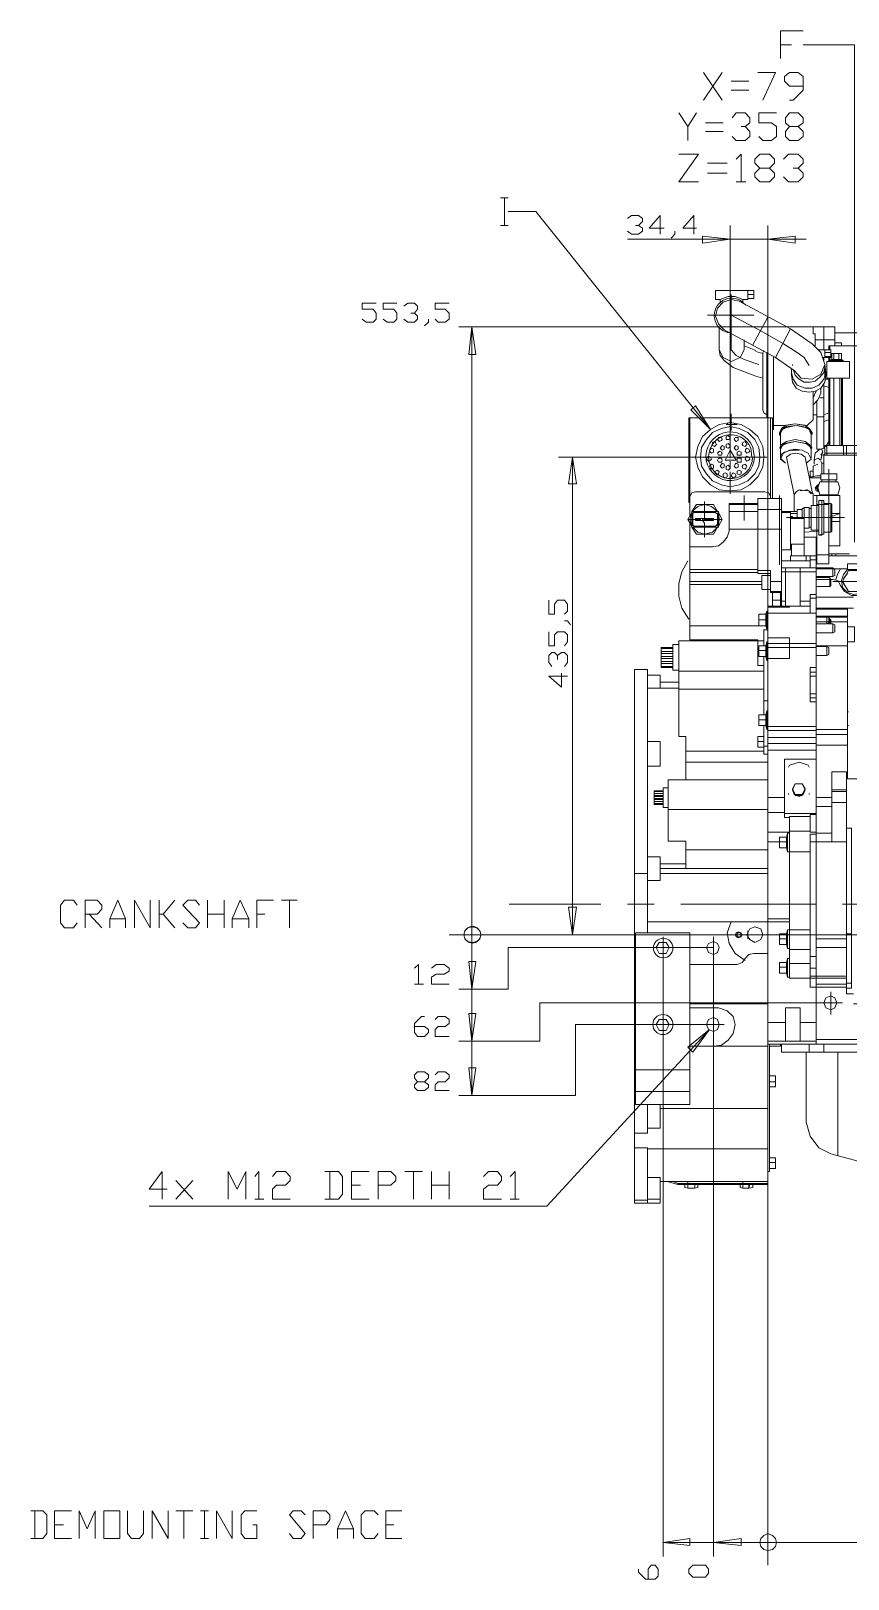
# Model space of a CAD drawing. Header units: millimetres. Extents: x 0.2 to 11.3, y 0.2 to 8.
# Drawn here: x 6.115 to 7.496, y 3.981 to 6.596 of the extents above; entities that cross this region are included whole.
import ezdxf

# ---------------------------------------------------------------- set-up
doc = ezdxf.new("R2010")
doc.units = ezdxf.units.MM
doc.layers.add('PDF_几何图形', color=7, linetype='Continuous')

msp = doc.modelspace()

# ---------------------------------------------------------------- linework, layer by layer
at = {"layer": 'PDF_几何图形', "lineweight": 13}
for points in [[(7.3817, 6.5489), (7.3817, 6.5956), (7.42, 6.5956)], [(7.4, 6.5722), (7.3817, 6.5722)], [(7.5067, 5.7322), (7.5067, 6.5722), (7.42, 6.5722)], [(7.2833, 6.5256), (7.2517, 6.4789)], [(7.2833, 6.4789), (7.2517, 6.5256)], [(7.3433, 6.5256), (7.3733, 6.5256), (7.3517, 6.4789)], [(7.3967, 6.4789), (7.4033, 6.4789), (7.42, 6.4956), (7.42, 6.5189), (7.4117, 6.5256), (7.3967, 6.5256), (7.3883, 6.5189), (7.3883, 6.5106), (7.3967, 6.5022), (7.42, 6.5022)], [(7.2983, 6.5106), (7.3283, 6.5106)], [(7.3283, 6.4956), (7.2983, 6.4956)], [(7.21, 6.4572), (7.225, 6.4339), (7.225, 6.4106)], [(7.225, 6.4339), (7.24, 6.4572)], [(7.255, 6.4406), (7.285, 6.4406)], [(7.3, 6.4489), (7.3067, 6.4572), (7.3217, 6.4572), (7.33, 6.4489), (7.33, 6.4406), (7.3217, 6.4339), (7.315, 6.4339), (7.3217, 6.4339), (7.33, 6.4256), (7.33, 6.4172), (7.3217, 6.4106), (7.3067, 6.4106), (7.3, 6.4172)], [(7.345, 6.4172), (7.3517, 6.4106), (7.3667, 6.4106), (7.375, 6.4172), (7.375, 6.4339), (7.3667, 6.4406), (7.345, 6.4406), (7.345, 6.4572), (7.375, 6.4572)], [(7.3967, 6.4339), (7.39, 6.4406), (7.39, 6.4489), (7.3967, 6.4572), (7.4117, 6.4572), (7.42, 6.4489), (7.42, 6.4406), (7.4117, 6.4339), (7.3967, 6.4339), (7.39, 6.4256), (7.39, 6.4172), (7.3967, 6.4106), (7.4117, 6.4106), (7.42, 6.4172), (7.42, 6.4256), (7.4117, 6.4339)], [(7.285, 6.4256), (7.255, 6.4256)], [(7.2433, 6.3406), (7.21, 6.3406), (7.2433, 6.3872), (7.21, 6.3872)], [(7.3067, 6.3789), (7.315, 6.3872), (7.315, 6.3406), (7.3067, 6.3406), (7.3233, 6.3406)], [(7.3633, 6.3639), (7.3717, 6.3556), (7.3717, 6.3489), (7.3633, 6.3406), (7.3467, 6.3406), (7.3383, 6.3489), (7.3383, 6.3556), (7.3467, 6.3639), (7.3633, 6.3639), (7.3717, 6.3722), (7.3717, 6.3789), (7.3633, 6.3872), (7.3467, 6.3872), (7.3383, 6.3789), (7.3383, 6.3722), (7.3467, 6.3639)], [(7.3867, 6.3789), (7.395, 6.3872), (7.4117, 6.3872), (7.42, 6.3789), (7.42, 6.3722), (7.4117, 6.3639), (7.4033, 6.3639), (7.4117, 6.3639), (7.42, 6.3556), (7.42, 6.3489), (7.4117, 6.3406), (7.395, 6.3406), (7.3867, 6.3489)], [(7.2583, 6.3722), (7.2917, 6.3722)], [(7.2917, 6.3556), (7.2583, 6.3556)], [(6.9217, 6.3139), (6.9083, 6.3139), (6.915, 6.3139), (6.915, 6.2672), (6.9083, 6.2672), (6.9217, 6.2672)], [(6.9217, 6.2906), (6.9683, 6.2906), (7.2633, 5.9222)], [(7.1233, 6.2789), (7.13, 6.2839), (7.1417, 6.2839), (7.1483, 6.2789), (7.1483, 6.2739), (7.1417, 6.2672), (7.1367, 6.2672), (7.1417, 6.2672), (7.1483, 6.2622), (7.1483, 6.2572), (7.1417, 6.2522), (7.13, 6.2522), (7.1233, 6.2572)], [(7.1783, 6.2522), (7.1783, 6.2839), (7.16, 6.2622), (7.185, 6.2622)], [(7.235, 6.2522), (7.235, 6.2839), (7.2167, 6.2622), (7.24, 6.2622)], [(7.0067, 5.8756), (7.2967, 5.8756), (7.2967, 6.2672)], [(7.36, 6.2672), (7.36, 5.1722), (7.1783, 5.1722)], [(7.2033, 6.2522), (7.2033, 6.2572), (7.2033, 6.2522), (7.1967, 6.2456)], [(7.2967, 6.2439), (7.25, 6.2372), (7.25, 6.2489), (7.2967, 6.2439), (7.1233, 6.2439), (7.3283, 6.2439), (7.425, 6.2439), (7.36, 6.2439), (7.4067, 6.2489), (7.4067, 6.2372), (7.36, 6.2439)], [(7.28, 6.1372), (7.28, 6.1422), (7.2717, 6.1422), (7.2717, 6.1572), (7.3267, 6.1572)], [(7.28, 6.1422), (7.2933, 6.1472), (7.305, 6.1472), (7.3183, 6.1422)], [(7.345, 6.0322), (7.32, 6.0406), (7.3067, 6.0472), (7.2983, 6.0572), (7.2983, 6.1506)], [(7.3183, 6.1372), (7.3183, 6.1422), (7.3267, 6.1422), (7.3267, 6.1439), (7.3367, 6.1439), (7.3367, 6.1572), (7.3267, 6.1572), (7.3267, 6.1422)], [(7.3267, 6.1506), (7.3367, 6.1506)], [(6.6983, 6.1356), (6.675, 6.1356), (6.675, 6.1256), (6.6933, 6.1256), (6.6983, 6.1189), (6.6983, 6.1089), (6.6933, 6.1039), (6.6817, 6.1039), (6.675, 6.1089)], [(6.71, 6.1089), (6.7167, 6.1039), (6.7283, 6.1039), (6.7333, 6.1089), (6.7333, 6.1189), (6.7283, 6.1256), (6.71, 6.1256), (6.71, 6.1356), (6.7333, 6.1356)], [(6.745, 6.1306), (6.7517, 6.1356), (6.7633, 6.1356), (6.7683, 6.1306), (6.7683, 6.1256), (6.7633, 6.1189), (6.7567, 6.1189), (6.7633, 6.1189), (6.7683, 6.1139), (6.7683, 6.1089), (6.7633, 6.1039), (6.7517, 6.1039), (6.745, 6.1089)], [(6.7983, 6.1089), (6.8033, 6.1039), (6.815, 6.1039), (6.8217, 6.1089), (6.8217, 6.1189), (6.815, 6.1256), (6.7983, 6.1256), (6.7983, 6.1356), (6.8217, 6.1356)], [(6.7867, 6.1089), (6.7867, 6.1039), (6.78, 6.0972)], [(6.8383, 6.0956), (7.4367, 6.0956), (7.4367, 6.0839), (7.44, 6.0839), (7.44, 6.0639)], [(6.86, 6.0956), (6.86, 4.7972)], [(7.2583, 6.1156), (7.3367, 6.1156)], [(7.32, 6.0739), (7.32, 6.0572), (7.3133, 6.0439), (7.2983, 6.0372), (7.285, 6.0439), (7.2783, 6.0572), (7.2783, 6.0939)], [(7.2983, 6.1156), (7.3483, 6.0889), (7.3867, 6.0672), (7.41, 6.0522), (7.4217, 6.0439), (7.43, 6.0306)], [(7.335, 6.0656), (7.36, 6.1122)], [(7.4733, 6.0639), (7.4733, 6.0956), (7.4367, 6.0956)], [(7.455, 6.0572), (7.455, 6.0956)], [(7.3983, 6.0922), (7.435, 6.0672), (7.45, 6.0522), (7.4567, 6.0322), (7.4583, 6.0189), (7.455, 6.0072), (7.4467, 5.9972), (7.435, 5.9922), (7.4233, 5.9922), (7.41, 5.9972), (7.4033, 6.0072), (7.4, 6.0189)], [(7.4733, 6.0739), (7.455, 6.0739), (7.44, 6.0739)], [(7.485, 6.0639), (7.485, 6.0689), (7.4733, 6.0689)], [(7.3517, 6.0089), (7.34, 6.0122), (7.3017, 6.0272), (7.2867, 6.0389), (7.28, 6.0472), (7.2783, 6.0572)], [(7.34, 6.0556), (7.32, 6.0639)], [(7.34, 6.0539), (7.3517, 6.0506)], [(7.3517, 5.9556), (7.3517, 6.0522), (7.3533, 6.0556)], [(7.3583, 5.9422), (7.3583, 6.0522)], [(7.3683, 5.9222), (7.37, 5.9222), (7.37, 6.0039), (7.37, 6.0456)], [(7.4567, 6.0139), (7.4567, 6.0322), (7.45, 6.0156), (7.435, 6.0072), (7.4167, 6.0089), (7.405, 6.0222), (7.3733, 6.0439)], [(7.445, 6.0572), (7.4567, 6.0572)], [(7.4533, 6.0439), (7.4567, 6.0439), (7.4567, 6.0572), (7.4667, 6.0572), (7.4667, 6.0439), (7.4567, 6.0439)], [(7.455, 6.0439), (7.455, 6.0389)], [(7.4567, 6.0522), (7.4667, 6.0522)], [(7.4567, 6.0456), (7.4667, 6.0456)], [(7.4633, 6.0572), (7.4633, 6.0639), (8.66, 6.0639)], [(7.48, 6.0506), (7.48, 6.0406), (7.4683, 6.0406), (7.485, 6.0406), (7.485, 6.0506), (7.4683, 6.0506), (7.4683, 6.0406), (7.4633, 6.0389), (7.4633, 6.0372), (7.4633, 6.0439)], [(7.465, 6.0572), (7.465, 6.0639)], [(7.465, 6.0389), (7.465, 6.0439)], [(7.465, 6.0439), (7.465, 6.0439)], [(7.465, 6.0439), (7.4667, 6.0439), (7.465, 6.0439)], [(7.4717, 6.0406), (7.4717, 6.0506)], [(7.4583, 6.0189), (7.4583, 6.0139), (7.4567, 6.0022), (7.45, 5.9922), (7.44, 5.9872), (7.43, 5.9856), (7.4183, 5.9872), (7.4083, 5.9922), (7.4017, 6.0022), (7.4, 6.0139), (7.4, 6.0189), (7.4, 6.0256)], [(7.4017, 6.0306), (7.4017, 6.0322)], [(7.4033, 6.0239), (7.4067, 6.0139), (7.4133, 6.0072), (7.4217, 6.0022), (7.4317, 6.0022), (7.44, 6.0039), (7.4483, 6.0106), (7.455, 6.0189), (7.4567, 6.0272)], [(7.4583, 6.0156), (7.46, 6.0156)], [(7.485, 6.0406), (7.4883, 6.0389), (7.4633, 6.0389)], [(7.4367, 5.9639), (7.445, 5.9722), (7.45, 5.9839), (7.45, 5.9922)], [(7.455, 5.9989), (7.455, 5.8906), (7.4567, 5.8939)], [(7.4633, 5.9939), (7.455, 5.9956)], [(7.4583, 6.0072), (7.4633, 6.0072)], [(7.4633, 5.8956), (7.4633, 6.0089)], [(7.465, 6.0089), (7.465, 5.8956)], [(7.4717, 5.8956), (7.4717, 6.0089)], [(7.4817, 5.8956), (7.4817, 6.0089)], [(7.485, 5.8956), (7.485, 6.0089)], [(7.4867, 6.0089), (7.4867, 5.8956), (7.4883, 5.8956), (7.4883, 5.8789), (7.4933, 5.8789), (7.4933, 5.8956)], [(7.37, 5.9289), (7.3867, 5.9289), (7.4067, 5.9322), (7.4267, 5.9289), (7.4367, 5.9389), (7.4367, 5.9856)], [(7.4367, 5.9756), (7.4417, 5.9872)], [(7.4433, 5.9706), (7.4433, 5.8889), (7.4483, 5.8889), (7.4567, 5.8906)], [(7.4483, 5.9756), (7.455, 5.9756)], [(7.2283, 5.7989), (7.2267, 5.7989), (7.2267, 5.9422), (7.2283, 5.9422), (7.2283, 5.7772)], [(7.2267, 5.9422), (7.3683, 5.9422)], [(7.2967, 5.8739), (7.2967, 5.9389)], [(7.2983, 5.9489), (7.2983, 5.9206)], [(7.3533, 5.9506), (7.3517, 5.9556), (7.3533, 5.9506), (7.3583, 5.9472)], [(7.365, 5.8056), (7.365, 5.9422), (7.3683, 5.9422), (7.3683, 5.8056)], [(7.4367, 5.9472), (7.4433, 5.9472)], [(7.4433, 5.9439), (7.4433, 5.9439)], [(7.4433, 5.9439), (7.455, 5.9439)], [(7.4433, 5.9439), (7.4433, 5.9439)], [(7.455, 5.9472), (7.4633, 5.9506)], [(7.455, 5.9356), (7.4633, 5.9389)], [(7.3467, 5.8756), (7.345, 5.8922), (7.3383, 5.9056), (7.3267, 5.9172), (7.3117, 5.9239), (7.2967, 5.9272), (7.2817, 5.9239), (7.2667, 5.9172), (7.2567, 5.9056), (7.2483, 5.8922), (7.2467, 5.8756), (7.2483, 5.8606), (7.2567, 5.8472), (7.2667, 5.8356), (7.2817, 5.8289), (7.2967, 5.8256), (7.3117, 5.8289), (7.3267, 5.8356), (7.3383, 5.8472), (7.345, 5.8606), (7.3467, 5.8756), (7.3533, 5.8756), (7.3517, 5.8939), (7.3433, 5.9106), (7.33, 5.9222), (7.315, 5.9306), (7.2967, 5.9339), (7.2783, 5.9306), (7.2633, 5.9222), (7.25, 5.9106), (7.2417, 5.8939), (7.2383, 5.8756), (7.2417, 5.8589), (7.25, 5.8422), (7.2633, 5.8289), (7.2783, 5.8206), (7.2967, 5.8189), (7.315, 5.8206), (7.33, 5.8289), (7.3433, 5.8422), (7.3517, 5.8589), (7.3533, 5.8756)], [(7.3083, 5.9306), (7.29, 5.9306)], [(7.2933, 5.9322), (7.2917, 5.9322)], [(7.3033, 5.9322), (7.305, 5.9322)], [(7.4333, 5.9106), (7.4333, 5.9189), (7.4267, 5.9256), (7.41, 5.9289), (7.3917, 5.9272), (7.3833, 5.9222), (7.38, 5.9139), (7.38, 5.9172), (7.3833, 5.9239), (7.39, 5.9289), (7.4067, 5.9322), (7.4233, 5.9289), (7.43, 5.9239), (7.435, 5.9172), (7.435, 5.9139)], [(7.3817, 5.9106), (7.38, 5.9139)], [(7.3817, 5.8956), (7.3817, 5.9156), (7.385, 5.9222), (7.3917, 5.9256), (7.4083, 5.9289), (7.4233, 5.9256), (7.43, 5.9222), (7.4333, 5.9139), (7.4333, 5.8739)], [(7.435, 5.8906), (7.43, 5.8972), (7.4233, 5.9022), (7.4067, 5.9056), (7.3917, 5.9022), (7.3833, 5.8972), (7.38, 5.8906)], [(7.38, 5.8922), (7.38, 5.8922)], [(7.3817, 5.8839), (7.3817, 5.8922), (7.3883, 5.8989), (7.4067, 5.9022), (7.3917, 5.8989), (7.385, 5.8956), (7.3817, 5.8889), (7.3817, 5.8739)], [(7.4133, 5.8872), (7.4, 5.8872), (7.3883, 5.8839), (7.3833, 5.8806), (7.3817, 5.8739), (7.39, 5.8656), (7.3817, 5.8722), (7.3867, 5.8822), (7.3967, 5.8872), (7.4067, 5.8889), (7.4183, 5.8872), (7.4283, 5.8822), (7.4333, 5.8722), (7.425, 5.8656)], [(7.4333, 5.8839), (7.4333, 5.8922), (7.425, 5.8989), (7.4067, 5.9022), (7.4233, 5.8989), (7.43, 5.8956), (7.4333, 5.8889)], [(7.435, 5.8922), (7.435, 5.8922)], [(7.4383, 5.8706), (7.44, 5.8822), (7.4483, 5.8889), (7.4517, 5.8889), (7.4533, 5.8839), (7.45, 5.8789)], [(7.5733, 5.8956), (7.4567, 5.8956), (7.4567, 5.8789)], [(7.4567, 5.8906), (7.4567, 5.8906)], [(7.4583, 5.8939), (7.4633, 5.9022)], [(7.46, 5.8956), (7.46, 5.8789), (7.46, 5.8956)], [(7.03, 5.0689), (7.03, 5.4722), (7.03, 5.8756)], [(7.2717, 5.8756), (7.235, 5.8756)], [(7.2633, 5.8756), (7.265, 5.8722), (7.2633, 5.8756), (7.26, 5.8772), (7.2583, 5.8756), (7.2567, 5.8722), (7.26, 5.8689), (7.2633, 5.8706), (7.265, 5.8722)], [(7.2683, 5.8622), (7.2683, 5.8606), (7.2683, 5.8622), (7.265, 5.8639), (7.2617, 5.8606), (7.2633, 5.8572), (7.265, 5.8556), (7.2683, 5.8572), (7.2683, 5.8606)], [(7.2767, 5.8756), (7.29, 5.8756)], [(7.295, 5.8606), (7.2967, 5.8572), (7.295, 5.8606), (7.2933, 5.8622), (7.29, 5.8606), (7.29, 5.8556), (7.2933, 5.8539), (7.2967, 5.8572)], [(7.295, 5.8756), (7.3583, 5.8756)], [(7.2967, 5.8556), (7.2967, 5.8689)], [(7.31, 5.8639), (7.31, 5.8606), (7.31, 5.8639), (7.3067, 5.8656), (7.305, 5.8639), (7.3033, 5.8606), (7.3067, 5.8572), (7.31, 5.8589), (7.31, 5.8606)], [(7.315, 5.8739), (7.315, 5.8706), (7.315, 5.8739), (7.3083, 5.8739), (7.3083, 5.8672), (7.315, 5.8672), (7.315, 5.8706)], [(7.4367, 5.7939), (7.4367, 5.8139), (7.435, 5.8172), (7.4233, 5.8756), (7.4167, 5.8806), (7.4067, 5.8822), (7.3983, 5.8806), (7.3917, 5.8756), (7.405, 5.8122), (7.405, 5.7839)], [(7.4367, 5.8422), (7.4367, 5.8606), (7.445, 5.8639)], [(7.4567, 5.8806), (7.4517, 5.8789), (7.45, 5.8706), (7.445, 5.8739), (7.4383, 5.8706), (7.4383, 5.8639)], [(7.45, 5.8706), (7.45, 5.8706)], [(7.45, 5.8689), (7.45, 5.8689)], [(7.45, 5.8689), (7.45, 5.8689)], [(7.4517, 5.8622), (7.4517, 5.8606), (7.4517, 5.8472), (7.4517, 5.8656), (7.455, 5.8656)], [(7.6, 5.8789), (7.455, 5.8789), (7.455, 5.8472)], [(7.4567, 5.8822), (7.5983, 5.8822)], [(7.2917, 5.8472), (7.2917, 5.8439), (7.2917, 5.8472), (7.2883, 5.8489), (7.285, 5.8472), (7.285, 5.8422), (7.2883, 5.8406), (7.2917, 5.8422), (7.2917, 5.8439)], [(7.2967, 5.8506), (7.2967, 5.8139)], [(7.305, 5.8472), (7.3067, 5.8439), (7.305, 5.8472), (7.3017, 5.8489), (7.3, 5.8472), (7.2983, 5.8439), (7.3017, 5.8406), (7.305, 5.8422), (7.3067, 5.8439)], [(7.315, 5.8522), (7.315, 5.8506), (7.315, 5.8522), (7.3117, 5.8539), (7.3083, 5.8522), (7.3083, 5.8472), (7.3117, 5.8456), (7.315, 5.8472), (7.315, 5.8506)], [(7.43, 5.8422), (7.4333, 5.8422)], [(7.43, 5.8406), (7.45, 5.8406)], [(7.4317, 5.8422), (7.4317, 5.8522), (7.4367, 5.8522)], [(7.435, 5.8406), (7.435, 5.8422), (7.4333, 5.8422), (7.4333, 5.8406)], [(7.4433, 5.8439), (7.45, 5.8439), (7.4433, 5.8439), (7.435, 5.8422)], [(7.475, 5.8339), (7.475, 5.8372), (7.4767, 5.8372), (7.4767, 5.8472), (7.45, 5.8472), (7.45, 5.8372), (7.4517, 5.8372), (7.4517, 5.8339)], [(7.45, 5.8372), (7.4767, 5.8372)], [(7.4633, 5.8556), (7.4633, 5.8122)], [(7.4633, 5.8372), (7.4633, 5.8472)], [(7.2317, 5.8156), (7.2383, 5.8172), (7.2317, 5.8156), (7.2283, 5.8089)], [(7.2383, 5.8172), (7.355, 5.8172), (7.3617, 5.8156), (7.365, 5.8089)], [(7.32, 5.8106), (7.32, 5.7689)], [(7.365, 5.6789), (7.3433, 5.6789), (7.3433, 5.8056), (7.3833, 5.8056), (7.3833, 5.6239)], [(7.38, 5.8106), (7.38, 5.6939)], [(7.4267, 5.8189), (7.4133, 5.8206), (7.4083, 5.8172), (7.405, 5.8122)], [(7.415, 5.8189), (7.4267, 5.8206), (7.4367, 5.8139)], [(7.43, 5.8172), (7.4333, 5.8139)], [(7.4383, 5.8106), (7.4817, 5.8106), (7.4817, 5.7256), (7.4633, 5.7256)], [(7.4417, 5.8189), (7.44, 5.8239), (7.4417, 5.8189), (7.4467, 5.8172), (7.4433, 5.8239), (7.4467, 5.8306)], [(7.44, 5.8239), (7.445, 5.8289), (7.4417, 5.8239), (7.445, 5.8189), (7.4417, 5.8239)], [(7.4633, 5.8106), (7.4633, 5.6956), (7.4433, 5.6956), (7.4433, 5.8106)], [(7.4517, 5.8122), (7.4517, 5.8106)], [(7.475, 5.8106), (7.475, 5.8122)], [(7.2833, 5.7706), (7.2767, 5.7822), (7.275, 5.7839), (7.2683, 5.7956), (7.24, 5.7956), (7.2317, 5.7839), (7.2317, 5.7822), (7.225, 5.7706), (7.2467, 5.7706)], [(7.225, 5.7706), (7.2317, 5.7589), (7.2317, 5.7822), (7.2333, 5.7806), (7.2333, 5.7606), (7.235, 5.7589), (7.2717, 5.7589), (7.275, 5.7622)], [(7.2317, 5.7589), (7.2283, 5.7706), (7.2317, 5.7822), (7.2317, 5.7839), (7.2333, 5.7839), (7.275, 5.7839), (7.265, 5.7922), (7.2533, 5.7956), (7.2417, 5.7922), (7.2317, 5.7839)], [(7.2733, 5.7806), (7.275, 5.7806), (7.2733, 5.7806), (7.2717, 5.7822), (7.235, 5.7822), (7.2333, 5.7806)], [(7.2533, 5.7689), (7.2533, 5.8006)], [(7.3433, 5.7972), (7.295, 5.7972), (7.295, 5.7506), (7.2917, 5.7406), (7.285, 5.7322), (7.2767, 5.7256), (7.265, 5.7239)], [(7.2767, 5.7822), (7.2767, 5.7839), (7.275, 5.7839)], [(7.275, 5.7806), (7.275, 5.7606), (7.2767, 5.7589), (7.2767, 5.7822), (7.2783, 5.7706), (7.2767, 5.7606)], [(7.295, 5.7956), (7.3433, 5.7956)], [(7.295, 5.7839), (7.3433, 5.7839)], [(7.3833, 5.7872), (7.3433, 5.7872)], [(7.3833, 5.7839), (7.41, 5.7839)], [(7.3833, 5.7189), (7.3983, 5.7189), (7.3983, 5.7822), (7.3833, 5.7822)], [(7.4183, 5.7722), (7.4183, 5.7889), (7.4217, 5.7906), (7.4217, 5.7289), (7.3983, 5.7289)], [(7.41, 5.7806), (7.3983, 5.7806)], [(7.41, 5.7722), (7.41, 5.7872), (7.4183, 5.7872)], [(7.4217, 5.7889), (7.4183, 5.7889)], [(7.4217, 5.7556), (7.43, 5.7556), (7.43, 5.7906), (7.4217, 5.7906)], [(7.43, 5.7889), (7.4333, 5.7889)], [(7.4467, 5.7939), (7.4333, 5.7939), (7.4333, 5.7522), (7.4467, 5.7522)], [(7.4633, 5.7956), (7.4433, 5.7956)], [(7.455, 5.8022), (7.455, 5.7456), (7.4517, 5.7456), (7.4467, 5.7439), (7.4517, 5.7439), (7.4517, 5.8022), (7.455, 5.8022), (7.4467, 5.8022), (7.4467, 5.7439)], [(7.455, 5.7972), (7.4667, 5.7972), (7.4667, 5.7489), (7.4683, 5.7506), (7.4683, 5.7956), (7.4667, 5.7972)], [(7.4817, 5.7806), (7.4633, 5.7739)], [(7.4683, 5.7806), (7.4817, 5.7806), (7.4817, 5.7672), (7.4683, 5.7672)], [(7.2283, 5.7639), (7.2283, 5.5672), (7.3433, 5.5672), (7.3433, 5.5239), (7.3533, 5.5239)], [(7.2767, 5.7589), (7.2767, 5.7572), (7.275, 5.7572), (7.2333, 5.7572), (7.2317, 5.7572), (7.2317, 5.7589), (7.2317, 5.7572), (7.24, 5.7456), (7.2683, 5.7456), (7.275, 5.7572), (7.2767, 5.7589), (7.2833, 5.7706), (7.2517, 5.7706)], [(7.2333, 5.7572), (7.2417, 5.7489), (7.2533, 5.7456), (7.2667, 5.7489), (7.275, 5.7572)], [(7.2583, 5.7689), (7.2383, 5.7689), (7.2383, 5.7722), (7.2467, 5.7722)], [(7.2467, 5.7689), (7.2467, 5.7722), (7.25, 5.7722), (7.25, 5.7689), (7.2533, 5.7639), (7.2533, 5.7406)], [(7.25, 5.7722), (7.2683, 5.7722)], [(7.2583, 5.7722), (7.2583, 5.7689), (7.2617, 5.7689), (7.2617, 5.7722), (7.2683, 5.7722), (7.2683, 5.7689), (7.2617, 5.7689)], [(7.3833, 5.7539), (7.3433, 5.7539), (7.295, 5.7539)], [(7.3917, 5.7739), (7.485, 5.7739), (7.49, 5.7739)], [(7.4017, 5.7722), (7.4017, 5.7756), (7.3983, 5.7756)], [(7.3983, 5.7722), (7.4217, 5.7722)], [(7.43, 5.7572), (7.4333, 5.7572)], [(7.4, 5.7289), (7.4, 5.7089)], [(7.4467, 5.7506), (7.4217, 5.7489)], [(7.4417, 5.5056), (7.4417, 5.7406), (7.4217, 5.7406), (7.4217, 5.7089)], [(7.455, 5.7489), (7.4667, 5.7489)], [(7.4667, 5.7489), (7.4667, 5.7489)], [(7.2283, 5.7239), (7.2667, 5.7239)], [(7.4, 5.7256), (7.3983, 5.7256)], [(7.3983, 5.7006), (7.3983, 5.7089), (7.4417, 5.7089), (7.4417, 5.6889), (7.4417, 5.6956), (7.4417, 4.8839)], [(7.425, 5.7006), (7.425, 5.7089)], [(7.4317, 5.6889), (7.4317, 5.7089)], [(7.4317, 5.7022), (7.4417, 5.7022)], [(7.4433, 5.7106), (7.4633, 5.7106)], [(7.4983, 5.7122), (7.4633, 5.7122)], [(7.4633, 5.7089), (7.5567, 5.7089)], [(7.4683, 5.7122), (7.4683, 5.7089)], [(7.475, 5.7122), (7.475, 5.7089)], [(7.225, 5.7006), (7.215, 5.6822), (7.21, 5.6622), (7.21, 5.6406), (7.215, 5.6206), (7.2267, 5.6022)], [(7.3433, 5.6856), (7.2283, 5.6856)], [(7.2283, 5.6806), (7.3433, 5.6806)], [(7.3833, 5.6472), (7.365, 5.6472), (7.365, 5.6839), (7.3433, 5.6839)], [(7.365, 5.6522), (7.35, 5.6522), (7.35, 5.6756), (7.365, 5.6756), (7.36, 5.6756)], [(7.3833, 5.7006), (7.4317, 5.7006)], [(7.47, 5.6739), (7.47, 5.6889), (7.4417, 5.6889), (7.3833, 5.6889)], [(7.39, 5.6822), (7.3833, 5.6822), (7.39, 5.6822)], [(7.415, 5.6889), (7.39, 5.6889), (7.415, 5.6889)], [(7.39, 5.6239), (7.39, 5.6889)], [(7.39, 5.6822), (7.415, 5.6822), (7.4417, 5.6822)], [(7.415, 5.6239), (7.415, 5.6889)], [(7.4417, 5.7006), (7.4417, 5.7006)], [(7.465, 5.6572), (7.465, 5.6722), (7.4417, 5.6722), (7.4417, 5.6739), (7.47, 5.6739), (7.4733, 5.6756), (7.4733, 5.6856), (7.47, 5.6889)], [(7.4417, 5.6872), (7.4833, 5.6872), (7.495, 5.6872)], [(7.475, 5.6689), (7.4783, 5.6789), (7.4833, 5.6872)], [(7.4833, 5.6872), (7.4833, 5.6872)], [(7.495, 5.6856), (7.4883, 5.6772), (7.485, 5.6672), (7.4867, 5.6556), (7.495, 5.6472), (7.505, 5.6439), (7.515, 5.6456), (7.525, 5.6522), (7.5283, 5.6622), (7.5283, 5.6689), (7.525, 5.6789), (7.5183, 5.6856)], [(7.4883, 5.6706), (7.495, 5.6789)], [(7.35, 5.6656), (7.2283, 5.6656)], [(7.35, 5.6606), (7.2283, 5.6606)], [(7.365, 5.6656), (7.3833, 5.6656)], [(7.3833, 5.6489), (7.365, 5.6489)], [(7.3683, 5.6489), (7.3683, 5.6239)], [(7.3817, 5.6489), (7.3817, 5.6239)], [(7.465, 5.6722), (7.4667, 5.6689), (7.4667, 5.6589), (7.465, 5.6572), (7.4417, 5.6572)], [(7.5317, 5.6622), (7.53, 5.6589), (7.5233, 5.6489), (7.5133, 5.6422), (7.5017, 5.6422), (7.49, 5.6489), (7.4833, 5.6589), (7.4783, 5.6672), (7.47, 5.6689), (7.4417, 5.6689)], [(7.47, 5.6656), (7.5633, 5.6656)], [(7.495, 5.6522), (7.4883, 5.6622)], [(7.0167, 5.6106), (7.0217, 5.6156), (7.0217, 5.6272), (7.0167, 5.6339), (7.005, 5.6339), (7, 5.6272), (7, 5.6106), (6.99, 5.6106), (6.99, 5.6339)], [(7.4317, 5.6439), (7.4317, 5.6122), (7.4417, 5.6122), (7.36, 5.6122)], [(7.36, 5.5706), (7.36, 5.6239), (7.4317, 5.6239)], [(7.3683, 5.6339), (7.3833, 5.6339)], [(7.39, 5.6322), (7.3833, 5.6322)], [(7.3967, 5.6222), (7.3967, 5.6239), (7.3967, 5.6222)], [(7.415, 5.6322), (7.4317, 5.6322)], [(7.4417, 5.6439), (7.4317, 5.6439), (7.4317, 5.6122)], [(7.4317, 5.6372), (7.4417, 5.6372)], [(7.4417, 5.6389), (7.505, 5.6389)], [(7.0167, 5.5989), (7.0217, 5.5989), (7.0267, 5.5922)], [(7.2283, 5.5906), (7.3567, 5.5906), (7.345, 5.5906), (7.345, 5.6106), (7.3567, 5.6106), (7.3567, 5.5906)], [(7.345, 5.6006), (7.3567, 5.6006), (7.3567, 5.5956)], [(7.3583, 5.5856), (7.3567, 5.5906), (7.3567, 5.6056), (7.3567, 5.6106), (7.3583, 5.6156), (7.36, 5.6156)], [(7.3583, 5.6156), (7.3583, 5.5856), (7.36, 5.5856)], [(7.36, 5.6222), (7.3967, 5.6222)], [(7.505, 5.3322), (8.65, 5.3322), (7.505, 5.3322), (7.495, 5.3322), (7.495, 5.6206), (7.505, 5.6206), (7.4417, 5.6206)], [(7.4417, 5.6189), (7.495, 5.6189), (7.4417, 5.6189)], [(7.4417, 5.6056), (7.495, 5.6056), (7.495, 5.6072), (7.4417, 5.6072), (7.46, 5.6072), (7.46, 5.5939)], [(7.4417, 5.5939), (7.46, 5.5939), (7.4633, 5.5956), (7.4633, 5.6056)], [(7.4417, 5.5972), (7.495, 5.5972)], [(7.46, 5.6072), (7.4633, 5.6056), (7.465, 5.6022), (7.4667, 5.6006), (7.4667, 5.5939)], [(7.465, 5.5939), (7.465, 5.6022), (7.4633, 5.6022)], [(7.0167, 5.5572), (7.0217, 5.5639), (7.0217, 5.5756), (7.0167, 5.5806), (7.005, 5.5806), (7, 5.5756), (7, 5.5572), (6.99, 5.5572), (6.99, 5.5806)], [(7.36, 5.5839), (7.3533, 5.5839), (7.3533, 5.5572)], [(7.3967, 5.5706), (7.36, 5.5706), (7.36, 5.5256)], [(7.3967, 5.5706), (7.3967, 5.5356), (7.3967, 5.5706)], [(7.4417, 5.5789), (7.47, 5.5789), (7.4733, 5.5806), (7.4733, 5.5922), (7.47, 5.5939)], [(7.4617, 5.5939), (7.47, 5.5939), (7.47, 5.5789)], [(7.495, 5.5639), (7.4967, 5.5639), (7.5067, 5.5639), (7.5067, 5.5889), (7.495, 5.5889)], [(6.995, 5.5222), (6.99, 5.5289), (6.99, 5.5406), (6.995, 5.5456), (7, 5.5456), (7.005, 5.5406), (7.005, 5.5339), (7.005, 5.5406), (7.0117, 5.5456), (7.0167, 5.5456), (7.0217, 5.5406), (7.0217, 5.5289), (7.0167, 5.5222)], [(7.2, 5.5206), (7.18, 5.5206), (7.18, 5.5539), (7.2, 5.5539)], [(7.18, 5.5522), (7.2, 5.5522)], [(7.18, 5.5472), (7.2, 5.5472)], [(7.18, 5.5439), (7.2, 5.5439)], [(7.185, 5.5539), (7.1933, 5.5539)], [(7.21, 5.5156), (7.2, 5.5156), (7.2, 5.5589), (7.21, 5.5589)], [(7.2217, 5.3306), (7.2217, 5.4039), (7.21, 5.4039), (7.21, 5.5656), (7.3533, 5.5656)], [(7.345, 5.5389), (7.345, 5.5572)], [(7.3567, 5.5572), (7.345, 5.5572), (7.3567, 5.5572)], [(7.345, 5.5489), (7.3567, 5.5489), (7.345, 5.5489)], [(7.36, 5.5639), (7.3583, 5.5639), (7.3567, 5.5572), (7.3567, 5.5439), (7.3567, 5.5389), (7.3567, 5.5572)], [(7.3583, 5.5639), (7.3583, 5.5322), (7.3567, 5.5389)], [(7.3567, 5.5489), (7.3567, 5.5539)], [(7.36, 5.5606), (7.4417, 5.5606), (7.36, 5.5606)], [(7.36, 5.5539), (7.4417, 5.5539), (7.36, 5.5539)], [(7.4417, 5.5572), (7.495, 5.5572)], [(7.46, 5.5556), (7.4633, 5.5539), (7.4633, 5.5422), (7.46, 5.5406), (7.4417, 5.5406)], [(7.4417, 5.5556), (7.46, 5.5556), (7.46, 5.5406)], [(7.18, 5.5389), (7.2, 5.5389)], [(7.18, 5.5356), (7.2, 5.5356)], [(7.18, 5.5306), (7.2, 5.5306)], [(7.18, 5.5272), (7.2, 5.5272)], [(7.18, 5.5222), (7.2, 5.5222)], [(7.345, 5.5422), (7.3433, 5.5422)], [(7.345, 5.5389), (7.3567, 5.5389), (7.345, 5.5389)], [(7.3533, 5.4406), (7.3533, 5.5389)], [(7.3583, 5.5322), (7.36, 5.5322), (7.3583, 5.5322)], [(7.3967, 5.5356), (7.36, 5.5356), (7.3967, 5.5356)], [(7.36, 4.8806), (7.36, 4.9472), (7.36, 5.5356)], [(7.36, 5.5256), (7.36, 5.5256)], [(7.4317, 5.5122), (7.4317, 5.5056), (7.4317, 5.5206), (7.4317, 5.4622), (7.4417, 5.4622)], [(7.4317, 5.5206), (7.4417, 5.5206), (7.4317, 5.5206)], [(7.0217, 5.5056), (6.99, 5.5056), (7.0117, 5.4872), (7.0117, 5.5106)], [(7.1567, 5.0722), (7.1567, 5.5172), (7.135, 5.5172), (7.135, 4.6156), (7.1783, 4.6156), (7.1783, 4.6589), (7.1567, 4.6589)], [(7.1783, 5.4856), (7.1783, 5.5072), (7.1567, 5.5072)], [(7.1783, 5.4956), (7.21, 5.4956)], [(7.21, 5.5139), (7.3533, 5.5139)], [(7.4417, 5.5122), (7.4317, 5.5122), (7.4417, 5.5122)], [(7.4317, 5.5056), (7.4417, 5.5056), (7.4317, 5.5056)], [(7.21, 5.4856), (7.1567, 5.4856)], [(7.21, 5.4839), (7.3533, 5.4839)], [(7.4317, 5.4756), (7.4417, 5.4756)], [(7.4317, 5.4689), (7.4417, 5.4689)], [(7.36, 5.4472), (7.3583, 5.4472), (7.3567, 5.4406), (7.345, 5.4406), (7.345, 5.4222), (7.3567, 5.4222), (7.3583, 5.4156)], [(7.3533, 5.4639), (7.36, 5.4639)], [(7.3567, 5.4222), (7.3567, 5.4406)], [(7.36, 5.4156), (7.3583, 5.4156), (7.3583, 5.4472)], [(7.495, 5.4456), (7.4967, 5.4456)], [(7.3567, 5.4322), (7.345, 5.4322)], [(7.3533, 5.4222), (7.3533, 5.3739), (7.36, 5.3739)], [(7.36, 5.4206), (7.4417, 5.4206)], [(7.4417, 5.4139), (7.36, 5.4139)], [(7.4417, 5.4156), (7.495, 5.4156)], [(7.495, 5.4222), (7.4967, 5.4222)], [(7.1567, 5.3539), (7.1783, 5.3539), (7.1783, 5.3956), (7.1567, 5.3956)], [(7.3533, 5.4039), (7.3433, 5.4039), (7.3433, 5.3856), (7.3533, 5.3856)], [(7.3533, 5.3956), (7.3433, 5.3956)], [(7.3533, 5.3872), (7.36, 5.3872)], [(7.36, 5.4022), (7.4417, 5.4022)], [(7.4417, 5.3922), (7.36, 5.3922)], [(7.4417, 5.4072), (7.495, 5.4072)], [(7.4417, 5.3889), (7.495, 5.3889)], [(7.3533, 5.3789), (7.2217, 5.3789)], [(7.4417, 5.3806), (7.36, 5.3806)], [(7.4417, 5.3656), (7.3883, 5.3656), (7.3883, 5.2672), (7.3967, 5.2672)], [(7.2217, 5.3606), (7.36, 5.3606)], [(7.395, 5.3522), (7.3967, 5.3556), (7.4133, 5.3606), (7.4283, 5.3556), (7.43, 5.3522)], [(7.505, 4.9689), (7.4933, 4.9689), (7.4933, 5.3439), (7.4683, 5.3439), (7.4683, 5.2256), (7.4933, 5.2256), (7.4417, 5.2256), (7.4317, 5.2256)], [(7.495, 5.3389), (7.4933, 5.3389)], [(7.1833, 5.3122), (7.1683, 5.3122), (7.1683, 5.2889), (7.1833, 5.2889)], [(7.1683, 5.3106), (7.1833, 5.3106)], [(7.1917, 5.2839), (7.1833, 5.2839), (7.1833, 5.3172), (7.1917, 5.3172)], [(7.2217, 5.1806), (7.2217, 5.2272), (7.1917, 5.2272), (7.1917, 5.3306), (7.36, 5.3306)], [(7.4683, 5.3139), (7.4933, 5.3139)], [(7.4683, 5.3106), (7.4933, 5.3106)], [(7.1683, 5.3072), (7.1833, 5.3072), (7.1683, 5.3072)], [(7.1833, 5.3039), (7.1683, 5.3039)], [(7.1833, 5.3022), (7.1683, 5.3022)], [(7.1683, 5.2989), (7.1833, 5.2989)], [(7.1683, 5.2972), (7.1833, 5.2972)], [(7.1833, 5.2906), (7.1683, 5.2906)], [(7.36, 5.3006), (7.3883, 5.3006)], [(7.395, 5.3056), (7.395, 5.3072)], [(7.4067, 5.3056), (7.4067, 5.3056)], [(7.4183, 5.3056), (7.4183, 5.3056)], [(7.43, 5.3056), (7.43, 5.3072)], [(7.4417, 5.3006), (7.4683, 5.3006)], [(7.4417, 5.2856), (7.4683, 5.2856)], [(7.4683, 5.2922), (7.4933, 5.2922)], [(7.36, 5.2806), (7.1917, 5.2806)], [(7.3883, 5.2756), (7.36, 5.2756)], [(7.3883, 5.2739), (7.4417, 5.2739)], [(7.4317, 5.2689), (7.3967, 5.2689), (7.3967, 4.9956), (7.4317, 4.9956), (7.4417, 4.9956), (7.4933, 4.9956)], [(7.4417, 5.2422), (7.4317, 5.2422), (7.4317, 5.2722), (7.4417, 5.2722)], [(7.3967, 5.2422), (7.36, 5.2422)], [(7.3917, 5.2156), (7.3917, 5.2339), (7.38, 5.2339), (7.38, 5.2156), (7.3917, 5.2156), (7.3933, 5.2089)], [(7.3967, 5.2406), (7.3933, 5.2406), (7.3917, 5.2339)], [(7.3933, 5.2406), (7.3933, 5.2089), (7.3967, 5.2089), (7.4317, 5.2089)], [(7.4317, 5.2439), (7.3967, 5.2439)], [(7.4933, 4.9806), (7.4417, 4.9806), (7.4317, 4.9806), (7.4317, 5.2389), (7.4417, 5.2389)], [(7.4417, 5.2406), (7.4683, 5.2406)], [(7.4933, 4.9789), (7.5017, 4.9789), (7.5017, 5.2489), (7.4933, 5.2489)], [(7.2217, 5.2122), (7.36, 5.2122)], [(7.3917, 5.2256), (7.38, 5.2256), (7.36, 5.2256)], [(7.1567, 5.2006), (7.1783, 5.2006), (7.1783, 5.1606), (7.1567, 5.1606)], [(7.1783, 5.1889), (7.2217, 5.1889)], [(7.1783, 5.1806), (7.2217, 5.1806), (7.36, 5.1806)], [(7.135, 5.1722), (7.1567, 5.1722)], [(6.1933, 5.1189), (6.1867, 5.1272), (6.1717, 5.1272), (6.165, 5.1189), (6.165, 5.0889), (6.1717, 5.0806), (6.1867, 5.0806), (6.1933, 5.0889)], [(6.235, 5.0806), (6.2133, 5.1039), (6.2067, 5.1039), (6.2267, 5.1039), (6.235, 5.1122), (6.235, 5.1189), (6.2267, 5.1272), (6.2067, 5.1272), (6.2067, 5.0806)], [(6.2483, 5.0806), (6.2483, 5.0956), (6.2617, 5.1272), (6.275, 5.0956), (6.275, 5.0806)], [(6.29, 5.0806), (6.29, 5.1272), (6.3167, 5.0806), (6.3167, 5.1272)], [(6.3317, 5.1272), (6.3317, 5.0806)], [(6.3583, 5.0806), (6.3383, 5.1039), (6.3317, 5.1039), (6.3383, 5.1039), (6.3583, 5.1272)], [(6.3717, 5.0889), (6.38, 5.0806), (6.3933, 5.0806), (6.4, 5.0889), (6.3717, 5.1189), (6.38, 5.1272), (6.3933, 5.1272), (6.4, 5.1189)], [(6.4133, 5.1272), (6.4133, 5.0806)], [(6.4417, 5.1272), (6.4417, 5.0806)], [(6.455, 5.0806), (6.455, 5.0956), (6.4683, 5.1272), (6.4833, 5.0956), (6.4833, 5.0806)], [(6.4967, 5.0806), (6.4967, 5.1272), (6.525, 5.1272)], [(6.5383, 5.1272), (6.565, 5.1272)], [(6.5517, 5.1272), (6.5517, 5.0806)], [(6.4133, 5.1039), (6.4417, 5.1039)], [(6.51, 5.1039), (6.4967, 5.1039)], [(7.0783, 5.1206), (6.9233, 5.1206)], [(7.1683, 5.1206), (7.1233, 5.1206)], [(7.4417, 5.1206), (7.2133, 5.1206)], [(7.36, 5.0322), (7.36, 5.1056)], [(7.5317, 5.1206), (7.4867, 5.1206)], [(6.275, 5.0956), (6.2483, 5.0956)], [(6.4833, 5.0956), (6.455, 5.0956)], [(6.8733, 5.0756), (6.875, 5.0689), (6.8733, 5.0756), (6.8683, 5.0806), (6.86, 5.0822), (6.8533, 5.0806), (6.8483, 5.0756), (6.8467, 5.0689), (6.8483, 5.0622), (6.8533, 5.0572), (6.86, 5.0556), (6.8683, 5.0572), (6.8733, 5.0622), (6.875, 5.0689)], [(7.1567, 5.0906), (7.36, 5.0906), (7.3967, 5.0906)], [(7.3217, 5.0256), (7.305, 5.0372), (7.295, 5.0539), (7.2917, 5.0722), (7.2983, 5.0906)], [(7.3267, 5.0756), (7.3267, 5.0622)], [(7.3967, 5.0956), (7.36, 5.0956)], [(7.3933, 5.0772), (7.3917, 5.0706), (7.38, 5.0706), (7.38, 5.0522), (7.3917, 5.0522), (7.3933, 5.0456)], [(7.3967, 5.0456), (7.3933, 5.0456), (7.3933, 5.0772), (7.4317, 5.0772)], [(6.8217, 5.0689), (7.3383, 5.0689)], [(6.8383, 4.9772), (6.9217, 4.9772), (6.9217, 5.0472), (7.2683, 5.0472)], [(7.345, 5.0689), (7.1133, 5.0689), (7.0067, 5.0689)], [(7.1833, 4.0189), (7.1833, 5.0656)], [(7.2683, 4.0189), (7.2683, 5.0656)], [(7.3083, 5.0722), (7.3083, 5.0656)], [(7.3983, 5.0689), (7.3233, 5.0689)], [(7.38, 5.0622), (7.3917, 5.0622)], [(7.3917, 5.0522), (7.3917, 5.0706)], [(7.3967, 5.0689), (7.665, 5.0689)], [(7.4417, 5.0622), (7.4933, 5.0622)], [(7.4417, 5.0472), (7.4933, 5.0472)], [(7.4933, 5.0706), (7.5017, 5.0706)], [(7.2283, 5.0189), (7.3083, 5.0189), (7.3167, 5.0222), (7.3217, 5.0289), (7.3283, 5.0356), (7.3367, 5.0372), (7.36, 5.0372)], [(7.3933, 5.0289), (7.3917, 5.0222), (7.38, 5.0222), (7.38, 5.0039), (7.3917, 5.0039), (7.3933, 4.9972)], [(7.3917, 5.0139), (7.3917, 5.0222)], [(7.3967, 4.9972), (7.3933, 4.9972), (7.3933, 5.0289), (7.3967, 5.0289)], [(7.3967, 5.0439), (7.4317, 5.0439)], [(7.4417, 5.0322), (7.4317, 5.0322)], [(6.7633, 5.0122), (6.77, 5.0189), (6.77, 4.9856), (6.7633, 4.9856), (6.7783, 4.9856)], [(6.7917, 5.0122), (6.8, 5.0189), (6.8133, 5.0189), (6.8217, 5.0122), (6.8217, 5.0072), (6.8133, 5.0022), (6.8, 5.0022), (6.7917, 4.9972), (6.7917, 4.9856), (6.8217, 4.9856)], [(7.38, 5.0139), (7.3917, 5.0139), (7.3917, 5.0039)], [(7.3967, 5.0206), (7.4317, 5.0206)], [(7.4417, 5.0122), (7.4317, 5.0122)], [(7.4317, 4.9989), (7.4417, 4.9989), (7.4933, 4.9989)], [(7.4933, 4.9856), (7.4417, 4.9856)], [(7.4667, 4.9722), (7.4667, 4.9339)], [(7.4933, 4.9872), (7.5017, 4.9872)], [(6.8383, 4.8889), (6.975, 4.8889), (6.975, 4.9539), (7.4667, 4.9539)], [(7.135, 4.9656), (7.1367, 4.9656)], [(7.2283, 4.9522), (7.36, 4.9522)], [(7.2683, 4.8806), (7.2817, 4.8822), (7.2933, 4.8906), (7.3017, 4.9022), (7.305, 4.9172), (7.3017, 4.9306), (7.2917, 4.9406), (7.2767, 4.9456), (7.2283, 4.9456)], [(7.415, 4.8889), (7.415, 4.9456), (7.39, 4.9456), (7.39, 4.8889)], [(7.4417, 4.8922), (7.5333, 4.8922), (7.5333, 4.9522), (7.505, 4.9522)], [(7.4467, 4.9539), (7.4867, 4.9539)], [(6.78, 4.9306), (6.775, 4.9306), (6.7633, 4.9189), (6.7633, 4.9039), (6.7683, 4.8972), (6.78, 4.8972), (6.7867, 4.9039), (6.7867, 4.9089), (6.78, 4.9139), (6.7633, 4.9139)], [(6.7983, 4.9256), (6.8033, 4.9306), (6.815, 4.9306), (6.8217, 4.9256), (6.8217, 4.9189), (6.815, 4.9139), (6.8033, 4.9139), (6.7983, 4.9089), (6.7983, 4.8972), (6.8217, 4.8972)], [(6.8383, 4.7972), (7.035, 4.7972), (7.035, 4.9172), (7.2867, 4.9172)], [(7.36, 4.9206), (7.39, 4.9206)], [(7.415, 4.9206), (7.4417, 4.9206)], [(6.315, 4.6106), (6.9867, 4.6106), (7.2617, 4.9089)], [(7.36, 4.6489), (7.2083, 4.6489), (7.2083, 4.6472), (7.36, 4.6472), (7.36, 4.8806), (7.2283, 4.8806)], [(7.36, 4.8889), (7.4417, 4.8889)], [(7.36, 4.8839), (9.0267, 4.8839)], [(7.3633, 4.8806), (7.3817, 4.8806), (7.3817, 4.8839)], [(7.3633, 4.8839), (7.3633, 4.6689)], [(9.0267, 4.8706), (7.3833, 4.8706), (7.3833, 4.8839)], [(7.425, 4.8706), (7.425, 4.7522), (7.4317, 4.7289), (7.4467, 4.7089), (7.4667, 4.6989), (7.8883, 4.5856)], [(7.43, 4.8839), (7.43, 4.8706)], [(7.455, 4.8839), (7.455, 4.8706)], [(7.4783, 4.8706), (7.4783, 4.6956)], [(7.1367, 4.8406), (7.2283, 4.8406)], [(6.78, 4.8206), (6.7867, 4.8156), (6.7867, 4.8106), (6.78, 4.8056), (6.7683, 4.8056), (6.7633, 4.8106), (6.7633, 4.8156), (6.7683, 4.8206), (6.78, 4.8206), (6.7867, 4.8272), (6.7867, 4.8322), (6.78, 4.8372), (6.7683, 4.8372), (6.7633, 4.8322), (6.7633, 4.8272), (6.7683, 4.8206)], [(6.7983, 4.8322), (6.8033, 4.8372), (6.815, 4.8372), (6.8217, 4.8322), (6.8217, 4.8272), (6.815, 4.8206), (6.8033, 4.8206), (6.7983, 4.8156), (6.7983, 4.8056), (6.8217, 4.8056)], [(7.3633, 4.8206), (7.3733, 4.8206)], [(7.1367, 4.8039), (7.2283, 4.8039)], [(7.1567, 4.7822), (7.1567, 4.7339), (7.135, 4.7339)], [(7.1567, 4.7422), (7.1783, 4.7422), (7.1783, 4.7822)], [(7.1783, 4.7756), (7.36, 4.7756)], [(7.135, 4.7089), (7.1567, 4.7089), (7.1567, 4.6156), (7.1567, 4.6206)], [(7.1567, 4.7072), (7.36, 4.7072)], [(7.36, 4.6689), (7.3633, 4.6689), (7.3633, 4.6739), (7.3733, 4.6739), (7.3733, 4.6922), (7.3633, 4.6922), (7.3633, 4.6739)], [(7.3633, 4.6839), (7.3733, 4.6839)], [(6.345, 4.6389), (6.315, 4.6389), (6.3367, 4.6689), (6.3367, 4.6222)], [(6.4483, 4.6222), (6.4483, 4.6689), (6.4633, 4.6389), (6.4783, 4.6689), (6.4783, 4.6222)], [(6.4933, 4.6606), (6.5, 4.6689), (6.5, 4.6222), (6.4933, 4.6222), (6.5083, 4.6222)], [(6.5233, 4.6606), (6.53, 4.6689), (6.545, 4.6689), (6.5533, 4.6606), (6.5533, 4.6539), (6.545, 4.6456), (6.53, 4.6456), (6.5233, 4.6389), (6.5233, 4.6222), (6.5533, 4.6222)], [(6.6117, 4.6222), (6.635, 4.6222), (6.6417, 4.6306), (6.6417, 4.6606), (6.635, 4.6689), (6.6117, 4.6689), (6.62, 4.6689), (6.62, 4.6222)], [(6.6867, 4.6222), (6.6567, 4.6222), (6.6567, 4.6689), (6.6867, 4.6689)], [(6.7017, 4.6222), (6.7017, 4.6689), (6.7233, 4.6689), (6.7317, 4.6606), (6.7317, 4.6539), (6.7233, 4.6456), (6.7017, 4.6456)], [(6.7467, 4.6689), (6.7767, 4.6689)], [(6.7617, 4.6689), (6.7617, 4.6222)], [(6.7917, 4.6222), (6.7917, 4.6689)], [(6.8217, 4.6689), (6.8217, 4.6222)], [(6.88, 4.6606), (6.8883, 4.6689), (6.9033, 4.6689), (6.91, 4.6606), (6.91, 4.6539), (6.9033, 4.6456), (6.8883, 4.6456), (6.88, 4.6389), (6.88, 4.6222), (6.91, 4.6222)], [(6.925, 4.6606), (6.9333, 4.6689), (6.9333, 4.6222), (6.94, 4.6222), (6.925, 4.6222)], [(6.36, 4.6222), (6.3883, 4.6539)], [(6.36, 4.6539), (6.3883, 4.6222)], [(6.6717, 4.6456), (6.6567, 4.6456)], [(6.7917, 4.6456), (6.8217, 4.6456)], [(7.36, 4.0039), (7.36, 4.6522), (7.1783, 4.6522)], [(7.19, 4.6522), (7.2083, 4.6472), (7.2083, 4.6489), (7.2, 4.6522)], [(7.19, 4.6522), (7.19, 4.6522)], [(7.22, 4.6472), (7.22, 4.6422), (7.225, 4.6406), (7.225, 4.6472), (7.2367, 4.6472), (7.2367, 4.6406), (7.2417, 4.6422), (7.2417, 4.6472)], [(7.2367, 4.6472), (7.2367, 4.6406), (7.225, 4.6406), (7.225, 4.6522), (7.2367, 4.6522)], [(7.2283, 4.6472), (7.2317, 4.6472), (7.2333, 4.6472)], [(7.2367, 4.6522), (7.2367, 4.6522)], [(7.3133, 4.6472), (7.3133, 4.6422), (7.3183, 4.6406), (7.3183, 4.6472), (7.3283, 4.6472), (7.33, 4.6472), (7.3283, 4.6406), (7.335, 4.6422), (7.335, 4.6472)], [(7.33, 4.6522), (7.3183, 4.6522), (7.3183, 4.6406), (7.3283, 4.6406), (7.3283, 4.6472)], [(7.32, 4.6472), (7.3233, 4.6472), (7.3267, 4.6472)], [(7.3283, 4.6522), (7.3283, 4.6522)], [(7.1567, 4.6156), (7.135, 4.6156), (7.135, 4.6206), (7.1567, 4.6206), (7.1567, 4.6222), (7.1783, 4.6222)], [(6.1217, 4.0489), (6.1217, 4.0956), (6.115, 4.0956), (6.135, 4.0956), (6.1417, 4.0889), (6.1417, 4.0572), (6.135, 4.0489), (6.115, 4.0489)], [(6.1833, 4.0489), (6.155, 4.0489), (6.155, 4.0956), (6.1833, 4.0956)], [(6.1967, 4.0489), (6.1967, 4.0956), (6.21, 4.0656), (6.2233, 4.0956), (6.2233, 4.0489)], [(6.305, 4.0956), (6.305, 4.0572), (6.2983, 4.0489), (6.285, 4.0489), (6.2783, 4.0572), (6.2783, 4.0956)], [(6.3467, 4.0956), (6.3467, 4.0489), (6.32, 4.0956), (6.32, 4.0489)], [(6.36, 4.0956), (6.3883, 4.0956)], [(6.3733, 4.0956), (6.3733, 4.0489)], [(6.4017, 4.0956), (6.415, 4.0956), (6.4083, 4.0956), (6.4083, 4.0489), (6.4017, 4.0489), (6.415, 4.0489)], [(6.4283, 4.0489), (6.4283, 4.0956), (6.455, 4.0489), (6.455, 4.0956)], [(6.49, 4.0722), (6.4967, 4.0722), (6.4967, 4.0489), (6.4767, 4.0489), (6.47, 4.0572), (6.47, 4.0889), (6.4767, 4.0956), (6.4967, 4.0956)], [(6.5517, 4.0572), (6.5583, 4.0489), (6.5717, 4.0489), (6.5783, 4.0572), (6.5517, 4.0889), (6.5583, 4.0956), (6.5717, 4.0956), (6.5783, 4.0889)], [(6.5917, 4.0722), (6.6133, 4.0722), (6.62, 4.0806), (6.62, 4.0889), (6.6133, 4.0956), (6.5917, 4.0956), (6.5917, 4.0489)], [(6.66, 4.0489), (6.66, 4.0656), (6.6467, 4.0956), (6.6333, 4.0656), (6.6333, 4.0489)], [(6.7017, 4.0572), (6.695, 4.0489), (6.68, 4.0489), (6.6733, 4.0572), (6.6733, 4.0889), (6.68, 4.0956), (6.695, 4.0956), (6.7017, 4.0889)], [(6.7417, 4.0956), (6.715, 4.0956), (6.715, 4.0489), (6.7417, 4.0489)], [(6.17, 4.0722), (6.155, 4.0722)], [(6.66, 4.0656), (6.6333, 4.0656)], [(6.7283, 4.0722), (6.715, 4.0722)], [(7.3733, 4.0489), (7.375, 4.0422), (7.3733, 4.0489), (7.3683, 4.0539), (7.36, 4.0572), (7.3533, 4.0539), (7.3483, 4.0489), (7.3467, 4.0422), (7.3483, 4.0356), (7.3533, 4.0306), (7.36, 4.0289), (7.3683, 4.0306), (7.3733, 4.0356), (7.375, 4.0422)], [(8.0833, 4.0422), (7.1833, 4.0422)], [(7.1583, 3.9806), (7.1583, 3.9972), (7.1633, 4.0039), (7.17, 4.0039), (7.175, 3.9972), (7.175, 3.9856), (7.17, 3.9806), (7.1533, 3.9806), (7.1417, 3.9922), (7.1417, 3.9972)]]:
    msp.add_lwpolyline(points, dxfattribs=at)
for points in [[(7.2967, 6.0856, -1.235792), (7.3133, 6.1406), (7.3233, 6.1322)], [(7.3378, 5.8756, -9.651515), (7.335, 5.8922), (7.3378, 5.8756)], [(7.3345, 5.8755, -9.573466), (7.3317, 5.8906), (7.3333, 5.8756)]]:
    msp.add_lwpolyline(points, format="xyb", dxfattribs=at)
for points in [[(7.2867, 6.0906), (7.2767, 6.1006), (7.2717, 6.1139), (7.275, 6.1272), (7.285, 6.1372), (7.2983, 6.1422), (7.3117, 6.1389), (7.3983, 6.0922), (7.3733, 6.0439)], [(6.8667, 6.0489), (6.855, 6.0489), (6.86, 6.0956)], [(7.6983, 6.0856), (7.4733, 6.0856)], [(7.4983, 6.0372), (7.4983, 6.0089), (7.46, 6.0089), (7.46, 6.0372)], [(7.23, 5.9556), (7.2633, 5.9222), (7.2383, 5.9622)], [(7.2967, 5.9089), (7.295, 5.9106), (7.2933, 5.9122), (7.29, 5.9106), (7.29, 5.9056), (7.295, 5.9056)], [(7.2683, 5.8856), (7.2683, 5.8889), (7.265, 5.8906), (7.2633, 5.8889), (7.2617, 5.8856), (7.265, 5.8822), (7.2683, 5.8839)], [(7.2733, 5.8972), (7.2717, 5.9006), (7.27, 5.9022), (7.2667, 5.9006), (7.2667, 5.8956), (7.27, 5.8939)], [(7.2833, 5.9056), (7.2817, 5.9089), (7.2767, 5.9089), (7.275, 5.9056), (7.2767, 5.9039), (7.2783, 5.9022), (7.2817, 5.9039)], [(7.2833, 5.8822), (7.2817, 5.8839), (7.2783, 5.8856), (7.2767, 5.8839), (7.275, 5.8822), (7.2767, 5.8789), (7.2817, 5.8789)], [(7.2867, 5.8906), (7.2867, 5.8939), (7.2833, 5.8956), (7.2817, 5.8939), (7.28, 5.8906), (7.2833, 5.8872), (7.2867, 5.8889)], [(7.2967, 5.8872), (7.2883, 5.8706), (7.3067, 5.8706)], [(7.2967, 5.8956), (7.295, 5.8972), (7.2933, 5.8989), (7.29, 5.8972), (7.29, 5.8922), (7.2933, 5.8906), (7.295, 5.8922)], [(7.31, 5.9056), (7.31, 5.9089), (7.305, 5.9089), (7.3033, 5.9056), (7.3067, 5.9022), (7.31, 5.9039)], [(7.31, 5.8906), (7.31, 5.8939), (7.3067, 5.8956), (7.305, 5.8939), (7.3033, 5.8906), (7.3067, 5.8872), (7.31, 5.8889)], [(7.315, 5.8822), (7.315, 5.8839), (7.3117, 5.8856), (7.3083, 5.8839), (7.3083, 5.8789), (7.315, 5.8789)], [(7.325, 5.8972), (7.3233, 5.9006), (7.3217, 5.9022), (7.3183, 5.9006), (7.3167, 5.8972), (7.3183, 5.8956), (7.3217, 5.8939)], [(7.33, 5.8856), (7.3283, 5.8889), (7.325, 5.8906), (7.3233, 5.8889), (7.3217, 5.8856), (7.325, 5.8822), (7.3283, 5.8839)], [(7.0367, 5.8306), (7.03, 5.8756), (7.0233, 5.8306)], [(7.2833, 5.8706), (7.2817, 5.8739), (7.2767, 5.8739), (7.275, 5.8706), (7.2767, 5.8672), (7.2817, 5.8672)], [(7.2867, 5.8606), (7.2867, 5.8639), (7.2833, 5.8656), (7.2817, 5.8639), (7.28, 5.8606), (7.2833, 5.8572), (7.2867, 5.8589)], [(7.325, 5.8606), (7.3217, 5.8639), (7.3183, 5.8622), (7.3167, 5.8606), (7.3183, 5.8572), (7.3217, 5.8556), (7.3233, 5.8572)], [(7.33, 5.8722), (7.3283, 5.8756), (7.325, 5.8772), (7.3233, 5.8756), (7.3217, 5.8722), (7.325, 5.8689), (7.3283, 5.8706)], [(7.45, 5.8689), (7.4517, 5.8656)], [(7.2783, 5.8506), (7.2767, 5.8522), (7.275, 5.8539), (7.2717, 5.8522), (7.27, 5.8506), (7.2717, 5.8472), (7.275, 5.8456), (7.2767, 5.8472)], [(7.4483, 5.8339), (7.4783, 5.8339), (7.4817, 5.8239), (7.4783, 5.8122), (7.4483, 5.8122), (7.445, 5.8239)], [(7.5167, 5.6489), (7.4967, 5.6489), (7.4867, 5.6656), (7.4967, 5.6839), (7.5167, 5.6839), (7.5267, 5.6656)], [(7.5183, 5.6856), (7.495, 5.6856), (7.495, 5.6956), (7.5183, 5.6956)], [(7.4183, 5.3239), (7.4233, 5.3156), (7.4233, 5.3139), (7.42, 5.3056), (7.4133, 5.3022), (7.405, 5.3056), (7.4017, 5.3139), (7.4017, 5.3156), (7.4067, 5.3239)], [(7.4017, 5.3139), (7.4067, 5.3239), (7.4183, 5.3239), (7.4233, 5.3139), (7.4183, 5.3039), (7.4067, 5.3039)], [(7.4067, 5.3056), (7.4017, 5.3139), (7.4017, 5.3156)], [(7.4183, 5.3056), (7.4233, 5.3156), (7.4233, 5.3139)], [(7.1833, 5.2939), (7.1683, 5.2939)], [(7.4067, 5.3056), (7.4183, 5.3056)], [(7.0233, 5.1156), (7.03, 5.0689), (7.0367, 5.1156)], [(7.3167, 5.0689), (7.315, 5.0722), (7.31, 5.0739), (7.3067, 5.0722), (7.305, 5.0689), (7.3067, 5.0656), (7.31, 5.0639), (7.315, 5.0656)], [(7.3517, 5.0689), (7.3483, 5.0789), (7.3383, 5.0822), (7.33, 5.0789), (7.325, 5.0689), (7.33, 5.0606), (7.3383, 5.0556), (7.3483, 5.0606)], [(7.2283, 4.7822), (7.1367, 4.7822), (7.1367, 5.0722), (7.2283, 5.0722)], [(7.1883, 5.0372), (7.1933, 5.0472), (7.1883, 5.0556), (7.1767, 5.0556), (7.1717, 5.0472), (7.1767, 5.0372)], [(7.2783, 5.0472), (7.275, 5.0539), (7.2683, 5.0572), (7.26, 5.0539), (7.2567, 5.0472), (7.26, 5.0389), (7.2683, 5.0356), (7.275, 5.0389)], [(7.315, 5.0689), (7.3133, 5.0722), (7.3083, 5.0722), (7.3067, 5.0689), (7.3083, 5.0656), (7.3133, 5.0656)], [(6.8667, 5.0239), (6.86, 4.9772), (6.855, 5.0239)], [(7.4767, 4.9539), (7.4733, 4.9456), (7.4667, 4.9422), (7.4583, 4.9456), (7.455, 4.9539), (7.4583, 4.9622), (7.4667, 4.9656), (7.4733, 4.9622)], [(6.8667, 4.9356), (6.86, 4.8889), (6.855, 4.9356)], [(7.1717, 4.9172), (7.1767, 4.9072), (7.1883, 4.9072), (7.1933, 4.9172), (7.1883, 4.9256), (7.1767, 4.9256)], [(7.2783, 4.9172), (7.275, 4.9256), (7.2683, 4.9289), (7.26, 4.9256), (7.2567, 4.9172), (7.26, 4.9089), (7.2683, 4.9056), (7.275, 4.9089)], [(7.2333, 4.8706), (7.2617, 4.9089), (7.225, 4.8789)], [(6.8667, 4.8439), (6.86, 4.7972), (6.855, 4.8439)], [(7.3733, 4.8122), (7.3633, 4.8122), (7.3633, 4.8306), (7.3733, 4.8306)], [(6.265, 4.0956), (6.265, 4.0489), (6.2383, 4.0489), (6.2383, 4.0956)], [(7.375, 4.0422), (7.3733, 4.0356), (7.3683, 4.0306), (7.36, 4.0289), (7.3533, 4.0306), (7.3483, 4.0356), (7.3467, 4.0422), (7.3483, 4.0489), (7.3533, 4.0539), (7.36, 4.0572), (7.3683, 4.0539), (7.3733, 4.0489), (7.375, 4.0422), (7.3733, 4.0489), (7.375, 4.0422), (7.3733, 4.0489), (7.3683, 4.0539), (7.36, 4.0572), (7.3533, 4.0539), (7.3483, 4.0489), (7.3467, 4.0422), (7.3483, 4.0356), (7.3533, 4.0306), (7.36, 4.0289), (7.3683, 4.0306), (7.3733, 4.0356)], [(7.2283, 4.0489), (7.2283, 4.0372), (7.1833, 4.0422)], [(7.315, 4.0489), (7.315, 4.0372), (7.2683, 4.0422)], [(7.26, 3.9906), (7.26, 3.9972), (7.255, 4.0039), (7.2333, 4.0039), (7.2267, 3.9972), (7.2267, 3.9906), (7.2333, 3.9839), (7.255, 3.9839)]]:
    msp.add_lwpolyline(points, close=True, dxfattribs=at)
for centre, radius in [((6.861, 5.0689), 0.014), ((6.861, 5.0689), 0.014), ((6.861, 5.0689), 0.014), ((7.1835, 5.0464), 0.0165), ((7.183, 4.9172), 0.017)]:
    msp.add_circle(centre, radius, dxfattribs=at)

doc.saveas('drawing.dxf')
